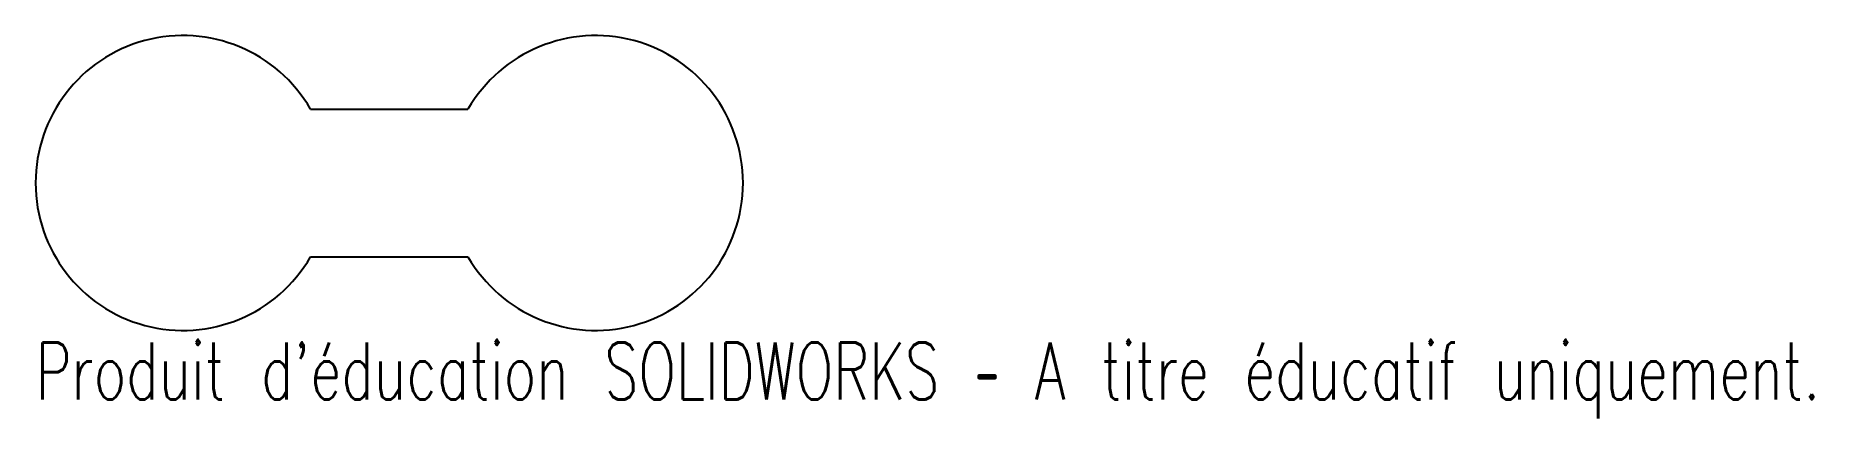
# Model space of a CAD drawing. Header units: millimetres. Extents: x -30 to 121, y -20 to 12.
import ezdxf

# ---------------------------------------------------------------- set-up
doc = ezdxf.new("R2010")
doc.units = ezdxf.units.MM
doc.styles.add('SLDTEXTSTYLE0', font='TXT', dxfattribs={"width": 0.7, "bigfont": 'bigfont'})

msp = doc.modelspace()

# ---------------------------------------------------------------- linework, layer by layer
at = {"color": 7, "linetype": 'Continuous', "lineweight": 25}
for p, q in [((-6.67, 6.25), (6.67, 6.25)), ((-6.67, -6.25), (6.67, -6.25))]:
    msp.add_line(p, q, dxfattribs=at)
for centre, start, end in [((-17.5, 0), 30, 330), ((17.5, 0), 210, 150)]:
    msp.add_arc(centre, 12.5, start, end, dxfattribs=at)

# ---------------------------------------------------------------- texts
at = {"color": 7, "linetype": 'Continuous', "insert": (-30, -13.52), "char_height": 4.8336, "attachment_point": 1, "style": 'SLDTEXTSTYLE0'}
msp.add_mtext("Produit d'éducation SOLIDWORKS – A titre éducatif uniquement.", dxfattribs=at)

doc.saveas('drawing.dxf')
